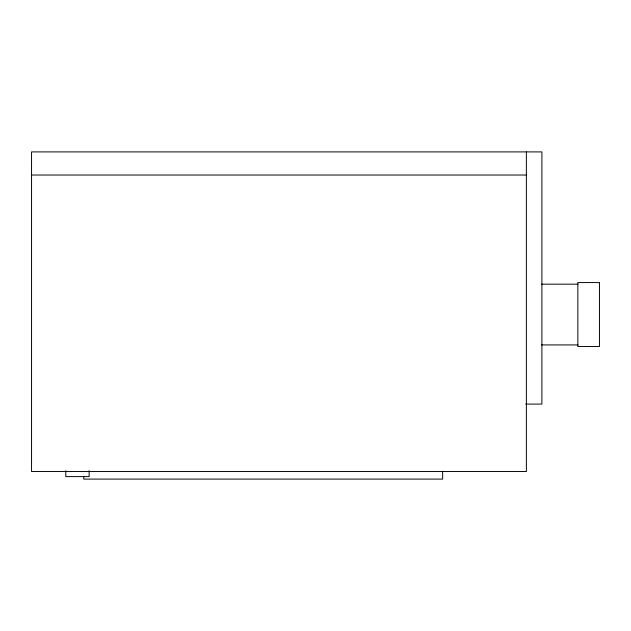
<?xml version="1.0" encoding="UTF-8"?>
<svg xmlns="http://www.w3.org/2000/svg" width="631" height="631" viewBox="0 0 631 631"><rect width="100%" height="100%" fill="white"/><g stroke="black" fill="none" stroke-linecap="round" stroke-linejoin="round"><path stroke-width="0.95" d="M31.55 175.024L526.372 175.024M541.572 284.171L577.988 284.171M541.572 344.928L577.988 344.928M525.789 404.085L541.895 404.085L541.895 151.905L31.55 151.905L31.55 471.531L526.372 471.531L526.372 151.905M442.639 471.239L442.639 479.095L83.773 479.095L83.773 476.153M89.121 470.702L89.121 476.61L65.798 476.61L65.798 470.702M599.45 282.57L577.854 282.57L577.854 346.529L599.45 346.529L599.45 282.57"/></g></svg>
